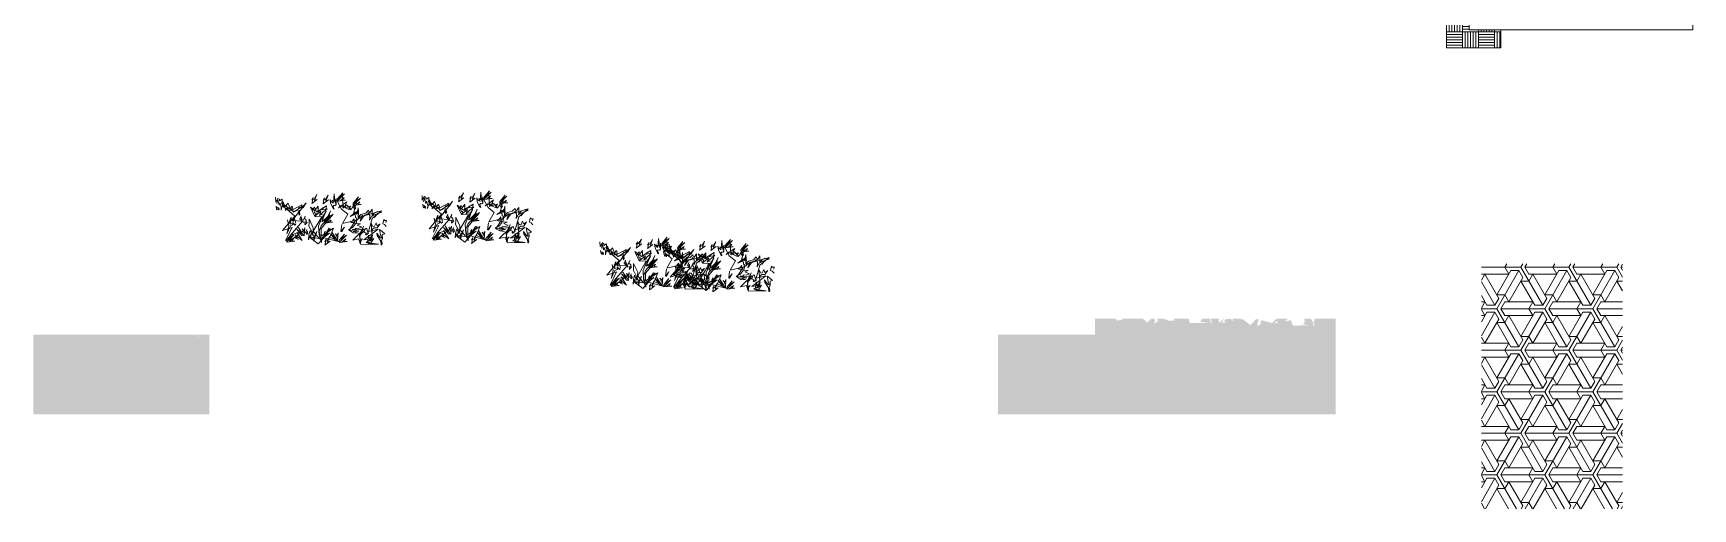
# Model space of a CAD drawing. Header units: inches. Extents: x -6918 to 21732, y -6368 to 1797.
# Drawn here: x 11570 to 12193, y 758 to 937 of the extents above; entities that cross this region are included whole.
import ezdxf

# ---------------------------------------------------------------- set-up
doc = ezdxf.new("R2010")
doc.units = ezdxf.units.IN
doc.header["$MEASUREMENT"] = 0
for name, color, linetype, lineweight in [('elevation', 7, 'Continuous', 13), ('elevation 01', 7, 'Continuous', 35), ('funiture', 250, 'Continuous', 9), ('furniture', 21, 'Continuous', 15), ('gas', 96, 'Continuous', 0), ('wall hatch1', 253, 'Continuous', 5)]:
    doc.layers.add(name, color=color, linetype=linetype, lineweight=lineweight)

# ---------------------------------------------------------------- blocks, each defined once
blk = doc.blocks.new('A$C33DE3946')
at = {"layer": 'funiture', "linetype": 'ByBlock', "ltscale": 50}
h = blk.add_hatch(color=146, dxfattribs=at)
edge = h.paths.add_edge_path()
edge.add_spline(control_points=[(26.11, 44.95), (25.33, 45.31), (23.06, 46.36), (19.74, 43.94), (18.12, 46.16), (16.86, 45.98), (15.66, 45.81)], knot_values=[0, 0, 0, 0, 2.535089, 7.417238, 7.565084, 10.641303, 10.641303, 10.641303, 10.641303], degree=3, periodic=0)
edge.add_spline(control_points=[(15.66, 45.81), (16.11, 46.53), (17.22, 48.33), (14.72, 51.39), (17.5, 54.6), (15.14, 57.26), (16.65, 59.45), (15.53, 62.38), (15.8, 64.74), (15.97, 66.32)], knot_values=[0, 0, 0, 0, 2.365898, 5.877054, 9.315251, 12.442743, 14.040477, 16.397017, 21.143287, 21.143287, 21.143287, 21.143287], degree=3, periodic=0)
edge.add_spline(control_points=[(15.97, 66.32), (16.94, 66.42), (18.07, 66.54), (20.14, 65.41), (22.47, 67.79), (24.5, 64.66), (25.5, 65.85), (25.92, 66.35)], knot_values=[0, 0, 0, 0, 2.808231, 3.268551, 6.873507, 9.111892, 10.726097, 10.726097, 10.726097, 10.726097], degree=3, periodic=0)
edge.add_spline(control_points=[(25.92, 66.35), (26.58, 64.85), (27.34, 63.09), (26.29, 60.15), (29.54, 57.41), (26.08, 53.93), (28.02, 51.24), (26.07, 48.7), (26.09, 46.44), (26.11, 44.95)], knot_values=[0, 0, 0, 0, 4.610529, 5.374615, 9.016949, 13.930416, 15.45398, 17.711327, 22.172351, 22.172351, 22.172351, 22.172351], degree=3, periodic=0)
edge = h.paths.add_edge_path(flags=16)
edge.add_spline(control_points=[(18.14, 47.2), (19.28, 46.96), (21.49, 46.49), (23.7, 46.97), (24.78, 47.2)], knot_values=[0, 0, 0, 0, 3.429086, 6.69861, 6.69861, 6.69861, 6.69861], degree=3, periodic=0)
edge.add_ellipse((24.78, 48.2), major_axis=(0.708, 0.708), ratio=1, start_angle=225.02925, end_angle=312.40474)
edge.add_spline(control_points=[(25.78, 48.15), (25.92, 49.42), (26.15, 51.51), (25.4, 54.88), (26.27, 58.89), (25.96, 62.08), (25.78, 63.96)], knot_values=[0, 0, 0, 0, 3.808144, 6.257194, 10.21247, 15.843289, 15.843289, 15.843289, 15.843289], degree=3, periodic=0)
edge.add_ellipse((24.78, 63.96), major_axis=(0.707, 0.707), ratio=1, start_angle=315.40947, end_angle=405)
edge.add_spline(control_points=[(24.78, 64.96), (24.32, 65.16), (23.28, 65.63), (21.02, 64.97), (19.27, 64.96), (18.14, 64.96)], knot_values=[0, 0, 0, 0, 1.462449, 3.329855, 6.731129, 6.731129, 6.731129, 6.731129], degree=3, periodic=0)
edge.add_ellipse((18.14, 63.96), major_axis=(-0.707, 0.707), ratio=1, start_angle=-45, end_angle=45)
edge.add_spline(control_points=[(17.14, 63.96), (16.96, 62.08), (16.65, 58.89), (17.52, 54.88), (16.77, 51.51), (17, 49.42), (17.15, 48.15)], knot_values=[0, 0, 0, 0, 5.630819, 9.586095, 12.035145, 15.843289, 15.843289, 15.843289, 15.843289], degree=3, periodic=0)
edge.add_ellipse((18.14, 48.2), major_axis=(0.707, 0.707), ratio=1, start_angle=137.52769, end_angle=225)
h = blk.add_hatch(color=146, dxfattribs=at)
edge = h.paths.add_edge_path()
edge.add_spline(control_points=[(25.92, 17.65), (25.5, 18.15), (24.5, 19.34), (22.47, 16.21), (20.14, 18.59), (18.07, 17.46), (16.94, 17.58), (15.97, 17.68)], knot_values=[0, 0, 0, 0, 1.614205, 3.85259, 7.457546, 7.917867, 10.726097, 10.726097, 10.726097, 10.726097], degree=3, periodic=0)
edge.add_spline(control_points=[(15.97, 17.68), (15.8, 19.26), (15.53, 21.62), (16.65, 24.55), (15.14, 26.74), (17.5, 29.4), (14.72, 32.61), (17.22, 35.67), (16.11, 37.47), (15.66, 38.19)], knot_values=[0, 0, 0, 0, 4.74627, 7.10281, 8.700544, 11.828036, 15.266233, 18.777389, 21.143287, 21.143287, 21.143287, 21.143287], degree=3, periodic=0)
edge.add_spline(control_points=[(15.66, 38.19), (16.86, 38.02), (18.12, 37.84), (19.74, 40.06), (23.06, 37.64), (25.33, 38.69), (26.11, 39.05)], knot_values=[0, 0, 0, 0, 3.076219, 3.224065, 8.106215, 10.641303, 10.641303, 10.641303, 10.641303], degree=3, periodic=0)
edge.add_spline(control_points=[(26.11, 39.05), (26.09, 37.56), (26.07, 35.3), (28.02, 32.76), (26.08, 30.07), (29.54, 26.59), (26.29, 23.85), (27.34, 20.91), (26.58, 19.15), (25.92, 17.65)], knot_values=[0, 0, 0, 0, 4.461025, 6.718371, 8.241935, 13.155403, 16.797737, 17.561823, 22.172351, 22.172351, 22.172351, 22.172351], degree=3, periodic=0)
edge = h.paths.add_edge_path(flags=16)
edge.add_spline(control_points=[(24.78, 36.8), (23.7, 37.03), (21.49, 37.51), (19.28, 37.04), (18.14, 36.8)], knot_values=[0, 0, 0, 0, 3.269523, 6.69861, 6.69861, 6.69861, 6.69861], degree=3, periodic=0)
edge.add_ellipse((18.14, 35.8), major_axis=(-0.707, 0.707), ratio=1, start_angle=-45, end_angle=42.47231)
edge.add_spline(control_points=[(17.15, 35.85), (17, 34.58), (16.77, 32.49), (17.52, 29.12), (16.65, 25.11), (16.96, 21.92), (17.14, 20.04)], knot_values=[0, 0, 0, 0, 3.808144, 6.257194, 10.21247, 15.843289, 15.843289, 15.843289, 15.843289], degree=3, periodic=0)
edge.add_ellipse((18.14, 20.04), major_axis=(0.707, 0.707), ratio=1, start_angle=135, end_angle=225)
edge.add_spline(control_points=[(18.14, 19.04), (19.27, 19.04), (21.02, 19.03), (23.28, 18.37), (24.32, 18.84), (24.78, 19.04)], knot_values=[0, 0, 0, 0, 3.401273, 5.26868, 6.731129, 6.731129, 6.731129, 6.731129], degree=3, periodic=0)
edge.add_ellipse((24.78, 20.04), major_axis=(-0.707, 0.707), ratio=1, start_angle=135, end_angle=224.59053)
edge.add_spline(control_points=[(25.78, 20.04), (25.96, 21.92), (26.27, 25.11), (25.4, 29.12), (26.15, 32.49), (25.92, 34.58), (25.78, 35.85)], knot_values=[0, 0, 0, 0, 5.630819, 9.586095, 12.035145, 15.843289, 15.843289, 15.843289, 15.843289], degree=3, periodic=0)
edge.add_ellipse((24.78, 35.8), major_axis=(-0.708, 0.708), ratio=1, start_angle=227.59526, end_angle=314.97075)
at = {"layer": 'funiture', "color": 146, "linetype": 'ByBlock', "lineweight": 9, "ltscale": 50}
for p, q in [((9.59, 77.31), (3.59, 77.31)), ((3.59, 77.31), (3.59, 71.31)), ((4.59, 77.31), (4.59, 71.31)), ((5.59, 77.31), (5.59, 71.31)), ((6.59, 77.31), (6.59, 71.31)), ((7.59, 77.31), (7.59, 71.31)), ((8.59, 77.31), (8.59, 71.31)), ((15.59, 77.31), (9.59, 77.31)), ((9.59, 77.31), (9.59, 71.31)), ((15.59, 76.31), (9.59, 76.31)), ((15.59, 75.31), (9.59, 75.31)), ((21.59, 77.31), (15.59, 77.31)), ((15.59, 77.31), (15.59, 72)), ((16.59, 77.31), (16.59, 72)), ((17.59, 77.31), (17.59, 72)), ((18.59, 77.31), (18.59, 72)), ((19.59, 77.31), (19.59, 72)), ((20.59, 77.31), (20.59, 72)), ((24, 77.31), (21.59, 77.31)), ((21.59, 77.31), (21.59, 72)), ((24, 76.31), (21.59, 76.31)), ((24, 75.31), (21.59, 75.31)), ((24, 72), (24, 77.31)), ((9.59, 71.31), (3.59, 71.31)), ((3.59, 71.31), (3.59, 65.31)), ((9.59, 70.31), (3.59, 70.31)), ((9.59, 69.31), (3.59, 69.31)), ((15.59, 74.31), (9.59, 74.31)), ((15.59, 73.31), (9.59, 73.31)), ((15.59, 72.31), (9.59, 72.31)), ((12, 71.31), (9.59, 71.31)), ((9.59, 71.31), (9.59, 65.31)), ((10.59, 71.31), (10.59, 65.31)), ((11.59, 71.31), (11.59, 65.31)), ((24, 74.31), (21.59, 74.31)), ((24, 73.31), (21.59, 73.31)), ((24, 72.31), (21.59, 72.31)), ((9.59, 68.31), (3.59, 68.31)), ((9.59, 67.31), (3.59, 67.31)), ((9.59, 66.31), (3.59, 66.31)), ((3.59, 65.31), (3.59, 59.31)), ((9.59, 65.31), (3.59, 65.31)), ((4.59, 65.31), (4.59, 59.31)), ((5.59, 65.31), (5.59, 59.31)), ((6.59, 65.31), (6.59, 59.31)), ((7.59, 65.31), (7.59, 59.31)), ((8.59, 65.31), (8.59, 59.31)), ((9.59, 65.31), (9.59, 59.31)), ((12, 65.31), (9.59, 65.31)), ((12, 64.31), (9.59, 64.31)), ((12, 63.31), (9.59, 63.31)), ((12, 62.31), (9.59, 62.31)), ((9.59, 59.31), (3.59, 59.31)), ((3.59, 59.31), (3.59, 53.31)), ((9.59, 58.31), (3.59, 58.31)), ((9.59, 57.31), (3.59, 57.31)), ((9.59, 56.31), (3.59, 56.31)), ((12, 61.31), (9.59, 61.31)), ((12, 60.31), (9.59, 60.31)), ((12, 59.31), (9.59, 59.31)), ((9.59, 59.31), (9.59, 53.31)), ((10.59, 59.31), (10.59, 53.31)), ((11.59, 59.31), (11.59, 53.31)), ((9.59, 55.31), (3.59, 55.31)), ((9.59, 54.31), (3.59, 54.31)), ((9.59, 53.31), (3.59, 53.31)), ((3.59, 53.31), (3.59, 47.31)), ((4.59, 53.31), (4.59, 47.31)), ((5.59, 53.31), (5.59, 47.31)), ((6.59, 53.31), (6.59, 47.31)), ((7.59, 53.31), (7.59, 47.31)), ((8.59, 53.31), (8.59, 47.31)), ((12, 53.31), (9.59, 53.31)), ((9.59, 53.31), (9.59, 47.31)), ((12, 52.31), (9.59, 52.31)), ((12, 51.31), (9.59, 51.31)), ((12, 50.31), (9.59, 50.31)), ((9.59, 47.31), (3.59, 47.31)), ((3.59, 47.31), (3.59, 41.31)), ((9.59, 46.31), (3.59, 46.31)), ((9.59, 45.31), (3.59, 45.31)), ((9.59, 44.31), (3.59, 44.31)), ((12, 49.31), (9.59, 49.31)), ((12, 48.31), (9.59, 48.31)), ((12, 47.31), (9.59, 47.31)), ((9.59, 47.31), (9.59, 41.31)), ((10.59, 47.31), (10.59, 41.31)), ((11.59, 47.31), (11.59, 41.31)), ((9.59, 43.31), (3.59, 43.31)), ((9.59, 42.31), (3.59, 42.31)), ((9.59, 41.31), (3.59, 41.31)), ((3.59, 41.31), (3.59, 35.31)), ((4.59, 41.31), (4.59, 35.31)), ((5.59, 41.31), (5.59, 35.31)), ((6.59, 41.31), (6.59, 35.31)), ((7.59, 41.31), (7.59, 35.31)), ((8.59, 41.31), (8.59, 35.31)), ((12, 41.31), (9.59, 41.31)), ((9.59, 41.31), (9.59, 35.31)), ((12, 40.31), (9.59, 40.31)), ((12, 39.31), (9.59, 39.31)), ((12, 38.31), (9.59, 38.31)), ((9.59, 35.31), (3.59, 35.31)), ((3.59, 35.31), (3.59, 29.31)), ((9.59, 34.31), (3.59, 34.31)), ((9.59, 33.31), (3.59, 33.31)), ((9.59, 32.31), (3.59, 32.31)), ((9.59, 31.31), (3.59, 31.31)), ((12, 37.31), (9.59, 37.31)), ((12, 36.31), (9.59, 36.31)), ((12, 35.31), (9.59, 35.31)), ((9.59, 35.31), (9.59, 29.31)), ((10.59, 35.31), (10.59, 29.31)), ((11.59, 35.31), (11.59, 29.31)), ((9.59, 30.31), (3.59, 30.31)), ((9.59, 29.31), (3.59, 29.31)), ((3.59, 29.31), (3.59, 23.31)), ((4.59, 29.31), (4.59, 23.31)), ((5.59, 29.31), (5.59, 23.31)), ((6.59, 29.31), (6.59, 23.31)), ((7.59, 29.31), (7.59, 23.31)), ((8.59, 29.31), (8.59, 23.31)), ((12, 29.31), (9.59, 29.31)), ((9.59, 29.31), (9.59, 23.31)), ((12, 28.31), (9.59, 28.31)), ((12, 27.31), (9.59, 27.31)), ((12, 26.31), (9.59, 26.31)), ((12, 25.31), (9.59, 25.31)), ((9.59, 23.31), (3.59, 23.31)), ((3.59, 23.31), (3.59, 17.31)), ((9.59, 22.31), (3.59, 22.31)), ((9.59, 21.31), (3.59, 21.31)), ((9.59, 20.31), (3.59, 20.31)), ((9.59, 19.31), (3.59, 19.31)), ((12, 24.31), (9.59, 24.31)), ((12, 23.31), (9.59, 23.31)), ((9.59, 23.31), (9.59, 17.31)), ((10.59, 23.31), (10.59, 17.31)), ((11.59, 23.31), (11.59, 17.31)), ((9.59, 18.31), (3.59, 18.31)), ((9.59, 17.31), (3.59, 17.31)), ((3.59, 17.31), (3.59, 11.31)), ((4.59, 17.31), (4.59, 11.31)), ((5.59, 17.31), (5.59, 11.31)), ((6.59, 17.31), (6.59, 11.31)), ((7.59, 17.31), (7.59, 11.31)), ((8.59, 17.31), (8.59, 11.31)), ((12, 17.31), (9.59, 17.31)), ((9.59, 17.31), (9.59, 11.31)), ((12, 16.31), (9.59, 16.31)), ((12, 15.31), (9.59, 15.31)), ((12, 14.31), (9.59, 14.31)), ((12, 13.31), (9.59, 13.31)), ((9.59, 11.31), (3.59, 11.31)), ((3.59, 11.31), (3.59, 5.31)), ((9.59, 10.31), (3.59, 10.31)), ((9.59, 9.31), (3.59, 9.31)), ((9.59, 8.31), (3.59, 8.31)), ((9.59, 7.31), (3.59, 7.31)), ((9.59, 6.31), (3.59, 6.31)), ((12, 12.31), (9.59, 12.31)), ((15.59, 11.31), (9.59, 11.31)), ((9.59, 11.31), (9.59, 5.31)), ((10.59, 11.31), (10.59, 5.31)), ((11.59, 11.31), (11.59, 5.31)), ((12.59, 11.31), (12.59, 5.31)), ((13.59, 11.31), (13.59, 5.31)), ((14.59, 11.31), (14.59, 5.31)), ((15.59, 12), (15.59, 11.31)), ((21.59, 11.31), (15.59, 11.31)), ((15.59, 11.31), (15.59, 5.31)), ((21.59, 10.31), (15.59, 10.31)), ((21.59, 9.31), (15.59, 9.31)), ((21.59, 8.31), (15.59, 8.31)), ((21.59, 7.31), (15.59, 7.31)), ((21.59, 6.31), (15.59, 6.31)), ((16.59, 12), (16.59, 11.31)), ((17.59, 12), (17.59, 11.31)), ((18.59, 12), (18.59, 11.31)), ((19.59, 12), (19.59, 11.31)), ((20.59, 12), (20.59, 11.31)), ((21.59, 12), (21.59, 11.31)), ((24, 11.31), (21.59, 11.31)), ((21.59, 11.31), (21.59, 5.31)), ((22.59, 11.31), (22.59, 5.31)), ((23.59, 11.31), (23.59, 5.31)), ((24, 5.31), (24, 12)), ((9.59, 5.31), (3.59, 5.31)), ((15.59, 5.31), (9.59, 5.31)), ((21.59, 5.31), (15.59, 5.31)), ((24, 5.31), (21.59, 5.31))]:
    blk.add_line(p, q, dxfattribs=at)
at = {"layer": 'funiture', "color": 146, "ltscale": 20}
for p, q in [((12, 12), (12, 72)), ((12, 72), (96, 72)), ((96, 72), (96, 12)), ((96, 12), (12, 12))]:
    blk.add_line(p, q, dxfattribs=at)
at = {"layer": 'funiture', "color": 146, "linetype": 'ByBlock', "ltscale": 50}
for p, q in [((21.19, 65.12), (16.9, 60.83)), ((17.46, 63.17), (17.03, 62.73)), ((24.62, 65.03), (17.04, 57.44)), ((25.89, 62.76), (17.25, 54.12)), ((18.79, 64.49), (17.91, 63.61)), ((20.56, 62.73), (19.67, 61.84)), ((21.88, 64.05), (21, 63.17)), ((23.21, 65.38), (22.33, 64.49)), ((24.98, 63.61), (24.09, 62.73)), ((25.7, 64.34), (25.42, 64.05)), ((26.04, 59.37), (16.95, 50.28)), ((17.91, 60.08), (17.02, 59.19)), ((18.35, 56.98), (17.46, 56.1)), ((19.23, 61.4), (18.35, 60.52)), ((19.67, 58.31), (18.79, 57.42)), ((21, 59.63), (20.12, 58.75)), ((21.44, 56.54), (20.56, 55.66)), ((22.33, 60.96), (21.44, 60.08)), ((22.77, 57.87), (21.88, 56.98)), ((23.65, 62.29), (22.77, 61.4)), ((24.09, 59.19), (23.21, 58.31)), ((24.54, 56.1), (23.65, 55.21)), ((25.42, 60.52), (24.54, 59.63)), ((25.86, 57.42), (24.98, 56.54)), ((26.01, 61.11), (25.86, 60.96)), ((17.46, 52.56), (16.99, 52.09)), ((25.66, 55.46), (17.58, 47.37)), ((18.79, 53.89), (17.91, 53)), ((19.23, 50.79), (18.35, 49.91)), ((20.12, 55.21), (19.23, 54.33)), ((20.56, 52.12), (19.67, 51.24)), ((25.92, 52.18), (20.52, 46.78)), ((21.88, 53.45), (21, 52.56)), ((22.33, 50.35), (21.44, 49.47)), ((23.21, 54.77), (22.33, 53.89)), ((23.65, 51.68), (22.77, 50.79)), ((24.98, 53), (24.09, 52.12)), ((25.42, 49.91), (24.54, 49.03)), ((25.71, 53.74), (25.42, 53.45)), ((25.98, 50.47), (25.86, 50.35)), ((17.91, 49.47), (17.09, 48.65)), ((19.67, 47.7), (18.99, 47.02)), ((21, 49.03), (20.12, 48.14)), ((22.77, 47.26), (22.27, 46.76)), ((24.09, 48.58), (23.21, 47.7)), ((25.82, 48.54), (24.39, 47.11)), ((25.91, 34.5), (16.93, 25.51)), ((21.62, 37.27), (16.94, 32.6)), ((17.02, 34.44), (17, 34.42)), ((17.46, 31.35), (17.11, 31)), ((24.7, 36.82), (17.28, 29.4)), ((18.35, 35.77), (17.46, 34.88)), ((18.79, 32.68), (17.91, 31.79)), ((19.67, 37.09), (18.79, 36.21)), ((20.12, 34), (19.23, 33.12)), ((21.44, 35.33), (20.56, 34.44)), ((21.88, 32.23), (21, 31.35)), ((22.77, 36.65), (21.88, 35.77)), ((23.21, 33.56), (22.33, 32.68)), ((23.23, 37.11), (23.21, 37.09)), ((24.54, 34.88), (23.65, 34)), ((24.98, 31.79), (24.09, 30.91)), ((25.74, 36.09), (24.98, 35.33)), ((25.98, 32.8), (25.42, 32.23)), ((25.79, 30.83), (16.97, 22.01)), ((17.91, 28.26), (17.16, 27.51)), ((18.35, 25.16), (17.46, 24.28)), ((25.79, 27.3), (17.66, 19.17)), ((19.23, 29.58), (18.35, 28.7)), ((19.67, 26.49), (18.79, 25.6)), ((20.56, 30.91), (19.67, 30.02)), ((21, 27.81), (20.12, 26.93)), ((22.33, 29.14), (21.44, 28.26)), ((22.77, 26.05), (21.88, 25.16)), ((23.65, 30.47), (22.77, 29.58)), ((24.09, 27.37), (23.21, 26.49)), ((25.42, 28.7), (24.54, 27.81)), ((25.86, 25.6), (24.98, 24.72)), ((17.02, 23.84), (16.88, 23.7)), ((17.46, 20.74), (17.11, 20.39)), ((18.79, 22.07), (17.91, 21.18)), ((20.12, 23.39), (19.23, 22.51)), ((20.56, 20.3), (19.67, 19.42)), ((21.44, 24.72), (20.56, 23.84)), ((26.04, 24.02), (20.94, 18.91)), ((21.88, 21.63), (21, 20.74)), ((23.21, 22.95), (22.33, 22.07)), ((23.65, 19.86), (22.77, 18.97)), ((24.54, 24.28), (23.65, 23.39)), ((24.98, 21.18), (24.09, 20.3)), ((25.8, 20.24), (24.46, 18.9)), ((25.97, 22.17), (25.42, 21.63))]:
    blk.add_line(p, q, dxfattribs=at)
for centre, start, end in [((18.14, 63.96), 90, 180), ((24.78, 63.96), 0, 90), ((24.78, 48.2), 270.02925, 357.40474), ((24.78, 35.8), 2.59526, 89.97075), ((18.14, 20.04), 180, 270), ((24.78, 20.04), 270, 0)]:
    blk.add_arc(centre, 1, start, end, dxfattribs=at)
at = {"layer": 'funiture', "color": 146, "linetype": 'ByBlock', "lineweight": 0, "ltscale": 50}
for centre, start, end in [((18.14, 48.2), 182.52769, 270), ((18.14, 35.8), 90, 177.47231)]:
    blk.add_arc(centre, 1, start, end, dxfattribs=at)
at = {"layer": 'funiture', "color": 146, "linetype": 'ByBlock', "ltscale": 50}
for points, knots in [([(15.97, 66.32), (15.8, 64.74), (15.53, 62.38), (16.65, 59.45), (15.14, 57.26), (17.5, 54.6), (14.72, 51.39), (17.22, 48.33), (16.11, 46.53), (15.66, 45.81)], [0, 0, 0, 0, 4.74627, 7.10281, 8.700544, 11.828036, 15.266233, 18.777389, 21.143287, 21.143287, 21.143287, 21.143287]), ([(17.14, 63.96), (16.96, 62.08), (16.65, 58.89), (17.52, 54.88), (16.77, 51.51), (17, 49.42), (17.15, 48.15)], [0, 0, 0, 0, 5.630819, 9.586095, 12.035145, 15.843289, 15.843289, 15.843289, 15.843289]), ([(25.78, 63.96), (25.96, 62.08), (26.27, 58.89), (25.4, 54.88), (26.15, 51.51), (25.92, 49.42), (25.78, 48.15)], [0, 0, 0, 0, 5.630819, 9.586095, 12.035145, 15.843289, 15.843289, 15.843289, 15.843289]), ([(25.92, 66.35), (26.58, 64.85), (27.34, 63.09), (26.29, 60.15), (29.54, 57.41), (26.08, 53.93), (28.02, 51.24), (26.07, 48.7), (26.09, 46.44), (26.11, 44.95)], [0, 0, 0, 0, 4.610529, 5.374615, 9.016949, 13.930416, 15.45398, 17.711327, 22.172351, 22.172351, 22.172351, 22.172351]), ([(15.66, 45.81), (16.86, 45.98), (18.12, 46.16), (19.74, 43.94), (23.06, 46.36), (25.33, 45.31), (26.11, 44.95)], [0, 0, 0, 0, 3.076219, 3.224065, 8.106215, 10.641303, 10.641303, 10.641303, 10.641303]), ([(18.14, 47.2), (19.28, 46.96), (21.49, 46.49), (23.7, 46.97), (24.78, 47.2)], [0, 0, 0, 0, 3.429086, 6.69861, 6.69861, 6.69861, 6.69861]), ([(15.97, 17.68), (15.8, 19.26), (15.53, 21.62), (16.65, 24.55), (15.14, 26.74), (17.5, 29.4), (14.72, 32.61), (17.22, 35.67), (16.11, 37.47), (15.66, 38.19)], [0, 0, 0, 0, 4.74627, 7.10281, 8.700544, 11.828036, 15.266233, 18.777389, 21.143287, 21.143287, 21.143287, 21.143287]), ([(15.66, 38.19), (16.86, 38.02), (18.12, 37.84), (19.74, 40.06), (23.06, 37.64), (25.33, 38.69), (26.11, 39.05)], [0, 0, 0, 0, 3.076219, 3.224065, 8.106215, 10.641303, 10.641303, 10.641303, 10.641303]), ([(25.92, 17.65), (26.58, 19.15), (27.34, 20.91), (26.29, 23.85), (29.54, 26.59), (26.08, 30.07), (28.02, 32.76), (26.07, 35.3), (26.09, 37.56), (26.11, 39.05)], [0, 0, 0, 0, 4.610529, 5.374615, 9.016949, 13.930416, 15.45398, 17.711327, 22.172351, 22.172351, 22.172351, 22.172351]), ([(17.14, 20.04), (16.96, 21.92), (16.65, 25.11), (17.52, 29.12), (16.77, 32.49), (17, 34.58), (17.15, 35.85)], [0, 0, 0, 0, 5.630819, 9.586095, 12.035145, 15.843289, 15.843289, 15.843289, 15.843289]), ([(18.14, 36.8), (19.28, 37.04), (21.49, 37.51), (23.7, 37.03), (24.78, 36.8)], [0, 0, 0, 0, 3.429086, 6.69861, 6.69861, 6.69861, 6.69861]), ([(25.78, 20.04), (25.96, 21.92), (26.27, 25.11), (25.4, 29.12), (26.15, 32.49), (25.92, 34.58), (25.78, 35.85)], [0, 0, 0, 0, 5.630819, 9.586095, 12.035145, 15.843289, 15.843289, 15.843289, 15.843289]), ([(24.78, 19.04), (24.32, 18.84), (23.28, 18.37), (21.02, 19.03), (19.27, 19.04), (18.14, 19.04)], [0, 0, 0, 0, 1.462449, 3.329855, 6.731129, 6.731129, 6.731129, 6.731129]), ([(15.97, 17.68), (16.94, 17.58), (18.07, 17.46), (20.14, 18.59), (22.47, 16.21), (24.5, 19.34), (25.5, 18.15), (25.92, 17.65)], [0, 0, 0, 0, 2.808231, 3.268551, 6.873507, 9.111892, 10.726097, 10.726097, 10.726097, 10.726097])]:
    blk.add_open_spline(points, degree=3, knots=knots, dxfattribs=at)
blk = doc.blocks.new('yhrs')
at = {"layer": 'gas'}
for p, q in [((-66738.5, 40063.5), (-66738.7, 40068)), ((-66736.3, 40067), (-66738.5, 40063.5)), ((-66737.3, 40062.1), (-66736.3, 40065.6)), ((-66735, 40066.2), (-66736.3, 40067)), ((-66736.3, 40065.6), (-66735.2, 40060.5)), ((-66734.9, 40064.6), (-66735, 40066.2)), ((-66732.4, 40066.1), (-66734.9, 40064.6)), ((-66732.3, 40063), (-66732.4, 40066.1)), ((-66703.9, 40065.7), (-66702.6, 40067.9)), ((-66701.7, 40066.4), (-66703.9, 40065.7)), ((-66703.9, 40062.1), (-66698.7, 40066)), ((-66702.6, 40067.9), (-66703.7, 40063.2)), ((-66699.1, 40070.6), (-66701.7, 40066.4)), ((-66701.3, 40065), (-66699.1, 40070.6)), ((-66698.7, 40066), (-66701.3, 40065)), ((-66693.1, 40065.3), (-66691.9, 40067.5)), ((-66691, 40065.9), (-66693.1, 40065.3)), ((-66693.1, 40061.7), (-66688, 40065.6)), ((-66691.9, 40067.5), (-66693, 40062.7)), ((-66688.4, 40070.2), (-66691, 40065.9)), ((-66690.5, 40064.6), (-66688.4, 40070.2)), ((-66688, 40065.6), (-66690.5, 40064.6)), ((-66686, 40062.3), (-66686.4, 40065.9)), ((-66686.4, 40065.9), (-66685.4, 40064.1)), ((-66685.4, 40064.1), (-66684, 40062.9)), ((-66683.3, 40062.8), (-66684.6, 40065.3)), ((-66684.6, 40065.3), (-66682.7, 40063.9)), ((-66683, 40066.9), (-66682.7, 40071.2)), ((-66682.7, 40063.9), (-66683, 40066.9)), ((-66682.7, 40071.2), (-66682.2, 40067.1)), ((-66682.2, 40067.1), (-66681.3, 40062)), ((-66681.3, 40062), (-66680.7, 40066.8)), ((-66680.7, 40066.8), (-66680.8, 40061.1)), ((-66674.4, 40072.4), (-66679.4, 40066.5)), ((-66679.4, 40066.5), (-66679.3, 40064.4)), ((-66679.3, 40064.4), (-66671.8, 40065.3)), ((-66679, 40065), (-66672.6, 40071.4)), ((-66677.9, 40067.4), (-66674.4, 40072.4)), ((-66672.6, 40071.4), (-66677.9, 40067.4)), ((-66673.2, 40067.7), (-66677, 40064.8)), ((-66674.6, 40065.6), (-66673.2, 40067.7)), ((-66671.8, 40065.3), (-66674.6, 40065.6)), ((-66659.4, 40068.4), (-66664.4, 40062.4)), ((-66664, 40060.9), (-66657.6, 40067.3)), ((-66662.9, 40063.3), (-66659.4, 40068.4)), ((-66657.6, 40067.3), (-66662.9, 40063.3)), ((-66737.7, 40058.5), (-66738.1, 40059.7)), ((-66738.1, 40059.7), (-66737.6, 40056.8)), ((-66736.4, 40058.2), (-66737.7, 40058.5)), ((-66737.6, 40056.8), (-66737, 40056.2)), ((-66737, 40056.2), (-66736.4, 40057.2)), ((-66735.9, 40057.5), (-66736.4, 40058.2)), ((-66736.4, 40057.2), (-66735.7, 40055.9)), ((-66735.3, 40057.4), (-66735.9, 40057.5)), ((-66735.6, 40055.6), (-66735.3, 40057.4)), ((-66735.2, 40060.5), (-66734.6, 40062.7)), ((-66734.6, 40062.7), (-66733.2, 40058.9)), ((-66733.2, 40058.9), (-66733.4, 40055.6)), ((-66733.4, 40055.6), (-66732.6, 40058.8)), ((-66732.6, 40058.8), (-66731.4, 40060.5)), ((-66731.5, 40063.8), (-66732.3, 40063)), ((-66729.6, 40058.8), (-66731.5, 40063.8)), ((-66731.4, 40060.5), (-66728.8, 40056.7)), ((-66726.7, 40062.4), (-66729.6, 40058.8)), ((-66728.8, 40056.7), (-66727.3, 40058.3)), ((-66727.3, 40058.3), (-66726.1, 40055.3)), ((-66724.8, 40057.4), (-66726.7, 40062.4)), ((-66723.6, 40049.2), (-66726.4, 40042.4)), ((-66726.1, 40055.3), (-66724.8, 40055.7)), ((-66722.9, 40059.7), (-66724.8, 40057.4)), ((-66724.8, 40055.7), (-66723.3, 40057)), ((-66724.7, 40042.5), (-66723.6, 40049.2)), ((-66723.3, 40057), (-66721.6, 40053.8)), ((-66721.8, 40056.3), (-66722.9, 40059.7)), ((-66720.9, 40048.8), (-66722, 40043.3)), ((-66713.6, 40060.8), (-66721.8, 40056.3)), ((-66721.6, 40053.8), (-66717.5, 40055.6)), ((-66719.1, 40043.3), (-66720.9, 40048.8)), ((-66717.5, 40055.6), (-66716.2, 40058.3)), ((-66716.2, 40055.8), (-66717.4, 40053.1)), ((-66717.4, 40053.1), (-66717.3, 40052.3)), ((-66717.3, 40052.3), (-66716.2, 40052.7)), ((-66716.6, 40054.5), (-66716.2, 40055.8)), ((-66715.7, 40053.6), (-66716.6, 40054.5)), ((-66716.5, 40051), (-66715.2, 40052.3)), ((-66716.2, 40052.7), (-66716.4, 40051.2)), ((-66716.2, 40058.3), (-66712.1, 40058.2)), ((-66715.7, 40052.7), (-66715.7, 40053.6)), ((-66715.2, 40052.3), (-66715.7, 40052.7)), ((-66714.2, 40050.4), (-66715.4, 40047.7)), ((-66714.5, 40049.1), (-66714.2, 40050.4)), ((-66713.7, 40048.1), (-66714.5, 40049.1)), ((-66714.2, 40059.2), (-66713.6, 40060.8)), ((-66711.3, 40060.6), (-66714.2, 40059.2)), ((-66713.7, 40047.3), (-66713.7, 40048.1)), ((-66710.2, 40050.1), (-66712.4, 40045.4)), ((-66712.1, 40058.2), (-66709.5, 40062.6)), ((-66709.5, 40062.6), (-66711.3, 40060.6)), ((-66710.9, 40047.8), (-66710.2, 40050.1)), ((-66701.3, 40058.6), (-66704, 40055.3)), ((-66704, 40055.3), (-66702.2, 40056)), ((-66703.7, 40063.2), (-66703.9, 40062.1)), ((-66702.2, 40056), (-66701.1, 40052.9)), ((-66700.5, 40056.3), (-66701.3, 40058.6)), ((-66701.1, 40052.9), (-66699.9, 40052.9)), ((-66699.9, 40052.9), (-66701, 40050.1)), ((-66701, 40050.1), (-66698.7, 40051.9)), ((-66697.9, 40059.7), (-66700.5, 40056.3)), ((-66698.7, 40057.9), (-66697.9, 40059.7)), ((-66697.9, 40058.9), (-66698.7, 40057.9)), ((-66698.7, 40051.9), (-66695.2, 40054.7)), ((-66692.8, 40058.2), (-66698.4, 40053.9)), ((-66698.4, 40053.9), (-66697.9, 40056.7)), ((-66697.9, 40056.7), (-66697.9, 40058.9)), ((-66697.5, 40040.5), (-66694.3, 40048.5)), ((-66695.2, 40054.7), (-66696.6, 40050.7)), ((-66696.6, 40050.7), (-66693.7, 40051.9)), ((-66695.8, 40051.8), (-66689.4, 40057.1)), ((-66694.4, 40056.2), (-66692.8, 40058.2)), ((-66689.4, 40057.1), (-66694.4, 40056.2)), ((-66694.3, 40048.5), (-66690.4, 40054.4)), ((-66690.4, 40054.4), (-66693.6, 40047.5)), ((-66693.3, 40045.1), (-66688.7, 40049.8)), ((-66693, 40062.7), (-66693.1, 40061.7)), ((-66686.7, 40051.3), (-66691.7, 40045.4)), ((-66691.2, 40043.9), (-66684.8, 40050.3)), ((-66690.2, 40046.3), (-66686.7, 40051.3)), ((-66684.8, 40050.3), (-66690.2, 40046.3)), ((-66688.7, 40049.8), (-66686.1, 40055.1)), ((-66686.1, 40055.1), (-66688.6, 40048)), ((-66683.7, 40057.5), (-66686, 40062.3)), ((-66684, 40062.9), (-66683.3, 40062.8)), ((-66682.6, 40056.6), (-66683.7, 40057.5)), ((-66683, 40060.3), (-66683.6, 40059.5)), ((-66683.6, 40059.5), (-66682.8, 40057.2)), ((-66681.5, 40060.2), (-66683, 40060.3)), ((-66682.8, 40057.2), (-66682.6, 40056.6)), ((-66680.8, 40061.1), (-66681.5, 40060.2)), ((-66675.9, 40060.2), (-66678.4, 40058.1)), ((-66678.4, 40058.1), (-66673.9, 40060.2)), ((-66673.6, 40061.5), (-66675.9, 40060.2)), ((-66673.9, 40060.2), (-66671.8, 40058)), ((-66670.4, 40063.8), (-66673.6, 40061.5)), ((-66672.3, 40059.3), (-66671.7, 40061)), ((-66671.4, 40058.4), (-66672.3, 40059.3)), ((-66671.8, 40058), (-66668.7, 40056.5)), ((-66671.7, 40061), (-66670.4, 40063.8)), ((-66670.2, 40058.7), (-66671.4, 40058.4)), ((-66666.7, 40059.7), (-66670.2, 40058.7)), ((-66668.7, 40056.5), (-66666.8, 40056.1)), ((-66668.5, 40057.4), (-66666.7, 40059.7)), ((-66666.8, 40056.8), (-66668.5, 40057.4)), ((-66664.2, 40052.3), (-66667.3, 40049.8)), ((-66667.3, 40049.8), (-66663, 40051.5)), ((-66666.8, 40056.1), (-66666.8, 40056.8)), ((-66664.4, 40062.4), (-66664.3, 40060.3)), ((-66663.1, 40061.3), (-66664.3, 40058.6)), ((-66664.3, 40060.3), (-66656.8, 40061.2)), ((-66664.3, 40058.6), (-66664.2, 40057.7)), ((-66664.2, 40057.7), (-66663.1, 40058.2)), ((-66662.7, 40053.8), (-66664.2, 40052.3)), ((-66663.4, 40060), (-66663.1, 40061.3)), ((-66662.5, 40059), (-66663.4, 40060)), ((-66663.3, 40056.4), (-66662, 40057.7)), ((-66663.1, 40058.2), (-66663.2, 40056.7)), ((-66663, 40051.5), (-66662.1, 40050.3)), ((-66661.5, 40052), (-66662.7, 40053.8)), ((-66662.5, 40058.2), (-66662.5, 40059)), ((-66662, 40057.7), (-66662.5, 40058.2)), ((-66662.1, 40050.3), (-66662.1, 40048.8)), ((-66662.1, 40048.8), (-66661, 40048.2)), ((-66658.2, 40063.6), (-66662, 40060.8)), ((-66661, 40048.2), (-66661.8, 40045.9)), ((-66660.3, 40053.9), (-66661.5, 40052)), ((-66659.7, 40058), (-66660.3, 40053.9)), ((-66659.5, 40053.9), (-66659.7, 40058)), ((-66659.7, 40048.6), (-66659.2, 40052.6)), ((-66657.1, 40051.7), (-66659.7, 40048.6)), ((-66659.6, 40061.5), (-66658.2, 40063.6)), ((-66656.8, 40061.2), (-66659.6, 40061.5)), ((-66659.2, 40052.6), (-66659.5, 40053.9)), ((-66659.5, 40047.6), (-66657.2, 40049.5)), ((-66657.7, 40045.3), (-66653.6, 40050.9)), ((-66657.2, 40049.5), (-66656.5, 40049.8)), ((-66652.5, 40053), (-66657.1, 40051.7)), ((-66655.4, 40050.9), (-66657.1, 40047.3)), ((-66656.5, 40049.8), (-66655.4, 40050.9)), ((-66653.6, 40050.9), (-66650.2, 40052.1)), ((-66649.8, 40055.6), (-66652.5, 40053)), ((-66650.2, 40052.1), (-66650.2, 40053.2)), ((-66650.2, 40053.2), (-66648.6, 40050.7)), ((-66648.7, 40053), (-66649.8, 40055.6)), ((-66648.9, 40046.2), (-66647, 40049.7)), ((-66648.6, 40049.2), (-66648.9, 40046.2)), ((-66646.4, 40056.7), (-66648.7, 40053)), ((-66648.6, 40050.7), (-66648.6, 40049.2)), ((-66647, 40049.7), (-66642.8, 40052)), ((-66646.3, 40053.9), (-66646.4, 40056.7)), ((-66646.3, 40050.4), (-66646.3, 40053.9)), ((-66644.1, 40053.2), (-66646.3, 40050.4)), ((-66641.3, 40054.5), (-66644.1, 40053.2)), ((-66644.1, 40048.6), (-66641.3, 40052.4)), ((-66642.8, 40052), (-66644.1, 40048.6)), ((-66637.5, 40053.6), (-66641.3, 40054.5)), ((-66641.3, 40052.4), (-66637.5, 40053.6)), ((-66725.9, 40040.8), (-66727.9, 40033.1)), ((-66727.9, 40033.1), (-66724.4, 40040.8)), ((-66722.8, 40033.3), (-66727.8, 40027.4)), ((-66727.4, 40025.9), (-66721, 40032.3)), ((-66726.4, 40042.4), (-66727.1, 40046.5)), ((-66727.1, 40046.5), (-66725.9, 40040.8)), ((-66726.3, 40028.3), (-66722.8, 40033.3)), ((-66721, 40032.3), (-66726.3, 40028.3)), ((-66722, 40043.3), (-66724.7, 40042.5)), ((-66724.4, 40040.8), (-66722.3, 40041.6)), ((-66722.3, 40041.6), (-66721.3, 40043.1)), ((-66721.3, 40043.1), (-66720.1, 40041.5)), ((-66720.1, 40041.5), (-66719.2, 40042.5)), ((-66713.3, 40026.6), (-66718.4, 40034.6)), ((-66714, 40033.2), (-66718.2, 40037.6)), ((-66718.2, 40037.6), (-66713.4, 40031.5)), ((-66711.8, 40031.6), (-66716.8, 40039.2)), ((-66716.8, 40039.2), (-66714, 40033.2)), ((-66715.4, 40047.7), (-66715.3, 40046.8)), ((-66715.3, 40046.8), (-66714.2, 40047.3)), ((-66714.4, 40045.5), (-66713.1, 40046.8)), ((-66714.2, 40047.3), (-66714.3, 40045.8)), ((-66713.1, 40046.8), (-66713.7, 40047.3)), ((-66711.5, 40036.1), (-66713.3, 40037.8)), ((-66713.3, 40037.8), (-66711.3, 40033.5)), ((-66712.4, 40045.4), (-66712.2, 40043.9)), ((-66712.2, 40043.9), (-66710.2, 40044.6)), ((-66710.7, 40038.7), (-66711.5, 40036.1)), ((-66711.3, 40031.2), (-66710.7, 40038.7)), ((-66709.3, 40046.2), (-66710.9, 40047.8)), ((-66710.7, 40041.6), (-66708.4, 40043.9)), ((-66710.2, 40044.6), (-66710.5, 40042.1)), ((-66708.7, 40037.4), (-66709.9, 40034.8)), ((-66709.9, 40034.8), (-66709.8, 40033.9)), ((-66709.8, 40033.9), (-66708.7, 40034.3)), ((-66709.3, 40044.6), (-66709.3, 40046.2)), ((-66708.4, 40043.9), (-66709.3, 40044.6)), ((-66709.1, 40036.1), (-66708.7, 40037.4)), ((-66708.2, 40035.2), (-66709.1, 40036.1)), ((-66709, 40032.6), (-66707.7, 40033.9)), ((-66708.7, 40034.3), (-66708.9, 40032.9)), ((-66708.2, 40034.3), (-66708.2, 40035.2)), ((-66707.7, 40033.9), (-66708.2, 40034.3)), ((-66707, 40027.5), (-66705.2, 40032.5)), ((-66706.6, 40043.9), (-66706.7, 40040.5)), ((-66706.7, 40040.5), (-66703.7, 40034.8)), ((-66705.5, 40036.3), (-66706.7, 40032.2)), ((-66702.6, 40039), (-66706.6, 40047.4)), ((-66706.6, 40047.4), (-66706.6, 40043.9)), ((-66703.7, 40031.4), (-66705.5, 40036.3)), ((-66705.2, 40032.5), (-66704.6, 40028.1)), ((-66703.7, 40034.8), (-66703.7, 40031.4)), ((-66703.1, 40033.1), (-66702.6, 40039)), ((-66701.6, 40030.5), (-66703.1, 40033.1)), ((-66701.6, 40027.6), (-66699.1, 40035.2)), ((-66699.1, 40035.2), (-66701.6, 40030.5)), ((-66697, 40031.7), (-66697.5, 40040.5)), ((-66695.1, 40040.8), (-66697.1, 40035.4)), ((-66697.1, 40035.4), (-66696.3, 40032.1)), ((-66696.6, 40031.1), (-66696.8, 40037.8)), ((-66688.6, 40048), (-66695.1, 40040.8)), ((-66694.1, 40028.7), (-66688.5, 40035.3)), ((-66693.6, 40047.5), (-66693.3, 40045.1)), ((-66692.3, 40033.6), (-66691.1, 40035.7)), ((-66690.2, 40034.2), (-66692.3, 40033.6)), ((-66692.3, 40029.9), (-66687.1, 40033.9)), ((-66691.1, 40035.7), (-66692.1, 40031)), ((-66691.7, 40045.4), (-66691.5, 40043.3)), ((-66691.5, 40043.3), (-66684.1, 40044.2)), ((-66686, 40038), (-66691.2, 40031.9)), ((-66687.6, 40038.4), (-66690.2, 40034.2)), ((-66689.7, 40032.8), (-66687.6, 40038.4)), ((-66687.1, 40033.9), (-66689.7, 40032.8)), ((-66685.5, 40046.6), (-66689.3, 40043.7)), ((-66688.5, 40035.3), (-66687.8, 40038.4)), ((-66687.8, 40038.4), (-66686, 40038)), ((-66686.8, 40044.5), (-66685.5, 40046.6)), ((-66684.1, 40044.2), (-66686.8, 40044.5)), ((-66682, 40028.5), (-66686.2, 40033)), ((-66686.2, 40033), (-66681.4, 40026.9)), ((-66679.9, 40027), (-66684.8, 40034.6)), ((-66684.8, 40034.6), (-66682, 40028.5)), ((-66679.5, 40031.4), (-66681.3, 40033.2)), ((-66681.3, 40033.2), (-66679.3, 40028.9)), ((-66678.7, 40034.1), (-66679.5, 40031.4)), ((-66679.3, 40026.6), (-66678.7, 40034.1)), ((-66672.7, 40032.9), (-66677.7, 40027)), ((-66676.2, 40027.9), (-66672.7, 40032.9)), ((-66676.1, 40035.3), (-66675.2, 40042)), ((-66672.7, 40039.5), (-66676.1, 40035.3)), ((-66675.2, 40034.9), (-66672.7, 40039.5)), ((-66665.5, 40038.8), (-66668.9, 40037.3)), ((-66668.9, 40037.3), (-66667.4, 40036)), ((-66667.4, 40036), (-66664.4, 40034.2)), ((-66665.5, 40045.1), (-66667, 40044.9)), ((-66667, 40044.9), (-66666.1, 40044)), ((-66666.1, 40044), (-66663.5, 40043.9)), ((-66663.5, 40047.6), (-66665.5, 40045.1)), ((-66662.6, 40041.9), (-66665.5, 40038.8)), ((-66665.1, 40036.9), (-66664.9, 40037.3)), ((-66658.9, 40035.6), (-66665.1, 40036.9)), ((-66664.9, 40037.3), (-66661.9, 40037.5)), ((-66664.6, 40035.4), (-66658.9, 40035.6)), ((-66663.3, 40035.1), (-66664.6, 40035.4)), ((-66664.4, 40034.2), (-66659.8, 40033.8)), ((-66663.9, 40045.4), (-66663.5, 40047.6)), ((-66661, 40046.1), (-66663.9, 40045.4)), ((-66663.5, 40043.9), (-66662.4, 40042.9)), ((-66659.8, 40033.8), (-66663.3, 40035.1)), ((-66662.4, 40042.9), (-66662.6, 40041.9)), ((-66662.4, 40038.3), (-66658.8, 40038.5)), ((-66661.9, 40037.5), (-66662.4, 40038.3)), ((-66661.8, 40045.9), (-66659.5, 40047.6)), ((-66661.6, 40042.9), (-66661, 40046.1)), ((-66657.5, 40042.7), (-66661.6, 40042.9)), ((-66660.7, 40041.4), (-66659.2, 40042.1)), ((-66656.3, 40039.5), (-66660.7, 40041.4)), ((-66659.2, 40042.1), (-66657.5, 40042.7)), ((-66658.8, 40038.5), (-66656.3, 40039.5)), ((-66658.3, 40032.3), (-66656.9, 40035.9)), ((-66658.1, 40028.2), (-66658.3, 40032.3)), ((-66657.3, 40032.4), (-66658.2, 40029.9)), ((-66657.1, 40047.3), (-66657.7, 40045.3)), ((-66657.3, 40033.1), (-66654.3, 40035.7)), ((-66654.3, 40035.7), (-66657.3, 40032.4)), ((-66656.6, 40035.4), (-66657.3, 40033.1)), ((-66656.9, 40035.9), (-66654.6, 40040.4)), ((-66654.6, 40040.4), (-66656.6, 40035.4)), ((-66654.3, 40035.7), (-66654.3, 40035.7)), ((-66654.3, 40035.7), (-66654.3, 40035.7)), ((-66653.5, 40036.7), (-66653.9, 40034.5)), ((-66653.9, 40034.5), (-66652.5, 40034.1)), ((-66652.6, 40038.3), (-66653.5, 40036.7)), ((-66651.3, 40038.2), (-66652.6, 40038.3)), ((-66651.7, 40033.7), (-66652.6, 40032.8)), ((-66652.6, 40032.8), (-66652.2, 40032)), ((-66652.5, 40034.1), (-66651.7, 40033.7)), ((-66652.2, 40031.9), (-66649.7, 40033.9)), ((-66651, 40036.4), (-66651.3, 40038.2)), ((-66650.4, 40035.4), (-66651, 40036.4)), ((-66650.4, 40034.5), (-66650.4, 40035.4)), ((-66649.7, 40033.9), (-66650.4, 40034.5)), ((-66646.7, 40034), (-66647.1, 40043.4)), ((-66647.1, 40043.4), (-66645.5, 40040.1)), ((-66646, 40037.5), (-66646.7, 40034)), ((-66644.4, 40038.9), (-66646, 40037.5)), ((-66645.5, 40040.1), (-66644.1, 40040.5)), ((-66641.5, 40038.7), (-66644.4, 40038.9)), ((-66644.1, 40040.5), (-66642.6, 40043.5)), ((-66642.6, 40043.5), (-66642.1, 40042.3)), ((-66642.1, 40042.3), (-66641.4, 40040.6)), ((-66641.5, 40031.5), (-66641.9, 40033.6)), ((-66641.9, 40033.6), (-66640.2, 40031.5)), ((-66638.8, 40042.8), (-66641.5, 40038.7)), ((-66641.4, 40040.6), (-66638.8, 40042.8)), ((-66638.4, 40032.3), (-66639.3, 40037.3)), ((-66639.3, 40037.3), (-66636.8, 40035.4)), ((-66637.2, 40029.1), (-66638.4, 40032.3)), ((-66636.8, 40035.4), (-66634.3, 40033.2)), ((-66634.3, 40033.2), (-66636.6, 40032.4)), ((-66636.6, 40032.4), (-66636.4, 40028.8)), ((-66636.2, 40042.7), (-66635.3, 40046.8)), ((-66634.5, 40042), (-66636.2, 40042.7)), ((-66635.3, 40046.8), (-66634.5, 40045.8)), ((-66634.5, 40045.8), (-66632.5, 40045.9)), ((-66632.8, 40040.1), (-66634.5, 40042)), ((-66632.5, 40045.9), (-66633.3, 40043.9)), ((-66727.8, 40027.4), (-66727.7, 40025.3)), ((-66727.7, 40025.3), (-66720.2, 40026.2)), ((-66721.6, 40028.6), (-66725.4, 40025.7)), ((-66723, 40026.5), (-66721.6, 40028.6)), ((-66720.2, 40026.2), (-66723, 40026.5)), ((-66716.7, 40027.7), (-66720.3, 40029.2)), ((-66720.3, 40029.2), (-66717.6, 40029.2)), ((-66717.6, 40029.2), (-66719.8, 40032)), ((-66719.8, 40032), (-66713.3, 40026.6)), ((-66713.4, 40031.5), (-66711.3, 40031.2)), ((-66706.7, 40032.2), (-66707, 40027.5)), ((-66704.6, 40028.1), (-66702, 40030.1)), ((-66702, 40030.1), (-66701.9, 40027.8)), ((-66701.9, 40027.8), (-66701.9, 40026.1)), ((-66701.9, 40026.1), (-66701.6, 40027.6)), ((-66696, 40028), (-66696.6, 40031.1)), ((-66696.3, 40032.1), (-66695.7, 40029.7)), ((-66694.7, 40024.8), (-66696.2, 40028.5)), ((-66696.2, 40028.5), (-66696, 40028)), ((-66696, 40028), (-66696, 40028)), ((-66696, 40028), (-66696, 40028)), ((-66695.7, 40029.7), (-66694.1, 40028.7)), ((-66691.2, 40031.9), (-66694.9, 40028.8)), ((-66694.9, 40028.8), (-66694.7, 40024.8)), ((-66692.1, 40031), (-66692.3, 40029.9)), ((-66691.4, 40025.8), (-66690.2, 40027.9)), ((-66689.3, 40026.4), (-66691.4, 40025.8)), ((-66691.4, 40022.2), (-66686.3, 40026.1)), ((-66691.3, 40023.2), (-66691.4, 40022.2)), ((-66690.2, 40027.9), (-66691.3, 40023.2)), ((-66686.7, 40030.7), (-66689.3, 40026.4)), ((-66688.9, 40025), (-66686.7, 40030.7)), ((-66686.3, 40026.1), (-66688.9, 40025)), ((-66681.4, 40026.9), (-66679.3, 40026.6)), ((-66677.7, 40027), (-66677.6, 40024.9)), ((-66677.6, 40024.9), (-66670.1, 40025.8)), ((-66677.3, 40025.5), (-66670.9, 40031.8)), ((-66670.9, 40031.8), (-66676.2, 40027.9)), ((-66671.5, 40028.2), (-66675.3, 40025.3)), ((-66672.9, 40026.1), (-66671.5, 40028.2)), ((-66670.1, 40025.8), (-66672.9, 40026.1)), ((-66658.2, 40029.9), (-66657.8, 40028.4)), ((-66658.2, 40024.5), (-66657.7, 40026.6)), ((-66657.3, 40023.8), (-66658.2, 40024.5)), ((-66657.9, 40028), (-66658, 40031)), ((-66657.7, 40026.6), (-66657.9, 40028)), ((-66657.8, 40028.4), (-66657.5, 40027.3)), ((-66657.1, 40025.1), (-66657.8, 40026.8)), ((-66657.8, 40026.8), (-66657.3, 40023.8)), ((-66657.5, 40027.3), (-66656.8, 40026.9)), ((-66655.5, 40028.3), (-66657.2, 40026.9)), ((-66657.2, 40026.9), (-66657.1, 40025.1)), ((-66656.8, 40026.9), (-66655.7, 40028.4)), ((-66655.7, 40028.4), (-66655.7, 40028.4)), ((-66655.7, 40028.4), (-66655.7, 40028.4)), ((-66655.7, 40028.4), (-66655.5, 40028.3)), ((-66650.8, 40024.5), (-66650.2, 40029)), ((-66650, 40024.1), (-66650.8, 40024.5)), ((-66650.2, 40029), (-66649.8, 40031.8)), ((-66649.5, 40025.3), (-66650, 40024.1)), ((-66649.8, 40031.8), (-66648.6, 40026.2)), ((-66648.5, 40023.8), (-66649.5, 40025.3)), ((-66648.6, 40026.2), (-66647.7, 40026.6)), ((-66648.2, 40023.8), (-66648.5, 40023.8)), ((-66647.7, 40026.6), (-66648.3, 40029.9)), ((-66648.3, 40029.9), (-66647.3, 40028.2)), ((-66647.2, 40024.9), (-66648.2, 40023.8)), ((-66647.3, 40028.2), (-66647.1, 40031)), ((-66644.7, 40028.8), (-66647.2, 40024.9)), ((-66647.1, 40031), (-66645.9, 40032.2)), ((-66645.9, 40032.2), (-66646.6, 40026.9)), ((-66646.6, 40026.9), (-66644.7, 40028.8)), ((-66638, 40026), (-66641.5, 40031.5)), ((-66640.2, 40031.5), (-66638.3, 40029.3)), ((-66638.3, 40029.3), (-66637.2, 40029.1)), ((-66637.6, 40022.7), (-66638, 40026)), ((-66637, 40022.7), (-66637.6, 40022.7)), ((-66636.4, 40028.8), (-66637.4, 40026.5)), ((-66637.4, 40026.5), (-66636.7, 40024.1)), ((-66636.7, 40024.1), (-66637, 40022.7))]:
    blk.add_line(p, q, dxfattribs=at)
at = {"layer": 'gas', "extrusion": (0, 0, -1)}
for p, q in [((-66674.8, 40070.4), (-66679.9, 40064.7)), ((-66679.9, 40064.7), (-66675.7, 40056.6)), ((-66674.2, 40057.5), (-66674.8, 40070.4)), ((-66660.4, 40067.1), (-66666.4, 40056.4)), ((-66664.3, 40051.3), (-66660.4, 40067.1)), ((-66721.2, 40054), (-66732.9, 40062.9)), ((-66732.9, 40062.9), (-66731.1, 40058.4)), ((-66720.3, 40050.1), (-66732, 40036.3)), ((-66729.3, 40055.5), (-66727.8, 40056.6)), ((-66727.8, 40056.6), (-66720.3, 40050.1)), ((-66722.7, 40045.9), (-66711, 40060.5)), ((-66711, 40060.5), (-66721.2, 40054)), ((-66705.3, 40058.7), (-66701.1, 40049.8)), ((-66699, 40054), (-66705.3, 40058.7)), ((-66694.5, 40049.5), (-66702.6, 40035.7)), ((-66701.1, 40049.8), (-66694.5, 40049.5)), ((-66690, 40059.9), (-66699, 40054)), ((-66695.1, 40038.1), (-66683.7, 40051.9)), ((-66694.5, 40044.7), (-66690.6, 40054.9)), ((-66683.7, 40051.9), (-66694.5, 40044.7)), ((-66690.6, 40054.9), (-66690, 40059.9)), ((-66675.7, 40056.6), (-66669.7, 40051.9)), ((-66669.7, 40051.9), (-66674.8, 40042.9)), ((-66670.9, 40060.8), (-66674.2, 40057.5)), ((-66666.4, 40056.4), (-66670.9, 40060.8)), ((-66660.1, 40055.2), (-66664.3, 40051.3)), ((-66659.8, 40048.6), (-66660.1, 40055.2)), ((-66637.3, 40055.2), (-66659.8, 40048.6)), ((-66646.3, 40047.7), (-66637.3, 40055.2)), ((-66732, 40036.3), (-66722.7, 40039.3)), ((-66722.7, 40039.3), (-66729, 40026.7)), ((-66725.4, 40026.1), (-66712.5, 40035.7)), ((-66724.5, 40031.8), (-66712.8, 40045.3)), ((-66712.5, 40035.7), (-66724.5, 40031.8)), ((-66712.8, 40045.3), (-66722.7, 40045.9)), ((-66702.6, 40035.7), (-66696.9, 40028.8)), ((-66683.4, 40038.4), (-66695.1, 40030.9)), ((-66695.1, 40030.9), (-66695.1, 40038.1)), ((-66686.7, 40030), (-66683.4, 40038.4)), ((-66674.8, 40042.9), (-66662.2, 40045.9)), ((-66662.2, 40045.9), (-66668.2, 40036.3)), ((-66668.2, 40036.3), (-66654.1, 40037.5)), ((-66654.1, 40037.5), (-66664.9, 40027)), ((-66654.1, 40027.3), (-66640.6, 40037.5)), ((-66649.9, 40035.4), (-66646.3, 40047.7)), ((-66640.6, 40037.5), (-66649.9, 40035.4)), ((-66729, 40026.7), (-66723, 40030)), ((-66723, 40030), (-66725.4, 40026.1)), ((-66706.2, 40030), (-66697.8, 40023.4)), ((-66696.9, 40028.8), (-66706.2, 40030)), ((-66697.8, 40023.4), (-66692.4, 40029.4)), ((-66692.4, 40029.4), (-66677.5, 40025.5)), ((-66677.5, 40025.5), (-66686.7, 40030)), ((-66664.9, 40027), (-66659.2, 40028.2)), ((-66659.2, 40028.2), (-66657.1, 40022.8)), ((-66657.1, 40022.8), (-66650.5, 40023.1)), ((-66646.6, 40028.5), (-66654.1, 40027.3)), ((-66652, 40024.9), (-66646.6, 40028.5)), ((-66640.3, 40023.1), (-66652, 40024.9)), ((-66650.5, 40023.1), (-66640.3, 40023.1))]:
    blk.add_line(p, q, dxfattribs=at)

msp = doc.modelspace()

# ---------------------------------------------------------------- hatches: boundary and pattern name
at = {"layer": 'elevation'}
h = msp.add_hatch(dxfattribs=at)
h.set_pattern_fill('ESCHER', color=256, scale=15, style=0)
h.set_pattern_definition([(60, (-2039520.425, 863498.803), (-17.99999999, -4e-09), [16.5, -1.5]), (180, (-2039520.425, 863498.803), (9, -15.58845726), [16.5, -1.5]), (300, (-2039520.425, 863498.803), (17.99999999, -4e-09), [16.5, -1.5]), (60, (-2039518.925, 863498.803), (-17.99999999, -4e-09), [3, -15]), (300, (-2039518.925, 863498.803), (17.99999999, -4e-09), [3, -15]), (60, (-2039521.175, 863500.102), (-17.99999999, -4e-09), [3, -15]), (180, (-2039521.175, 863500.102), (9, -15.58845726), [3, -15]), (300, (-2039521.175, 863497.504), (17.99999999, -4e-09), [3, -15]), (180, (-2039521.175, 863497.504), (9, -15.58845726), [3, -15]), (60, (-2039526.425, 863498.803), (-17.99999999, -4e-09), [3, -15]), (300, (-2039526.425, 863498.803), (17.99999999, -4e-09), [3, -15]), (60, (-2039517.425, 863493.607), (-17.99999999, -4e-09), [3, -15]), (180, (-2039517.425, 863493.607), (9, -15.58845726), [3, -15]), (300, (-2039517.425, 863504), (17.99999999, -4e-09), [3, -15]), (180, (-2039517.425, 863504), (9, -15.58845726), [3, -15]), (0, (-2039517.425, 863501.401), (-9, 15.58845726), [10.5, -7.5]), (0, (-2039517.425, 863496.205), (-9, 15.58845726), [10.5, -7.5]), (120, (-2039519.675, 863502.7), (-17.99999999, 4e-09), [10.5, -7.5]), (120, (-2039524.175, 863500.102), (-17.99999999, 4e-09), [10.5, -7.5]), (240, (-2039524.175, 863497.504), (8.99999999, -15.58845726), [10.5, -7.5]), (240, (-2039519.675, 863494.906), (8.99999999, -15.58845726), [10.5, -7.5])])
h.paths.add_polyline_path([(12166.74, 850.47), (12113.74, 850.47), (12113.74, 758.47), (12166.74, 758.47)])
at = {"layer": 'wall hatch1'}
h = msp.add_hatch(dxfattribs=at)
h.set_pattern_fill('AR-BRSTD', color=256, angle=180)
h.set_pattern_definition([(180, (-100389.7525, 45004.2963), (-3e-16, -2.667), []), (270, (-100389.7525, 45004.2963), (4, -2.667), [2.667, -2.667])])
h.paths.add_polyline_path([(12059.07, 829.88), (12051.17, 829.88), (12051.18, 829.52), (12050.8, 828.62), (12051.07, 827.68), (12050.97, 827.14), (12050.74, 827.13), (12050.57, 828.43), (12049.64, 829.88), (12047.32, 829.88), (12047.17, 828.78), (12047.92, 829.52), (12046.79, 827.73), (12049.67, 827.29), (12045.67, 827.29), (12043.08, 827.18), (12042.9, 827.62), (12042.64, 827.82), (12042.71, 828.11), (12042.25, 829.29), (12040.02, 828.82), (12041.11, 829.88), (12036.8, 829.88), (12035.01, 828.09), (12035.02, 827.98), (12035.81, 828.08), (12037.41, 829.29), (12036.87, 828.46), (12037.95, 828.34), (12035.02, 827.98), (12035, 828.25), (12031.06, 829.28), (12030.59, 828.05), (12031.61, 828.47), (12029.58, 826.92), (12029.64, 827.34), (12029.89, 828.44), (12029.58, 828.35), (12030.23, 829.49), (12029.18, 829.76), (12028.26, 828.74), (12028.3, 827.97), (12028.07, 828.53), (12027.07, 827.41), (12025.51, 828.63), (12025.48, 828.47), (12025.48, 828.66), (12024.57, 829.37), (12024.4, 829.25), (12024.36, 829.53), (12023.92, 829.88), (12023.77, 829.88), (12023.45, 829.01), (12023.5, 829.88), (12020.21, 829.88), (12020.99, 828.65), (12019.51, 829.88), (12019.13, 829.88), (12019.29, 829.68), (12017.9, 829.7), (12016.24, 828.47), (12017.11, 829.88), (12016.97, 829.88), (12016.96, 829.88), (12015.34, 828.26), (12015.35, 828.15), (12016.13, 828.24), (12017.74, 829.46), (12017.2, 828.62), (12018.27, 828.5), (12015.35, 828.15), (12015.29, 828.96), (12014.82, 828.7), (12015.41, 829.88), (12012.28, 829.88), (12012.16, 829.61), (12012.43, 828.67), (12012.33, 828.13), (12012.1, 828.12), (12011.93, 829.43), (12011.64, 829.88), (12008.88, 829.88), (12008.15, 828.73), (12011.03, 828.29), (12007.03, 828.29), (12004.44, 828.17), (12004.26, 828.61), (12004, 828.82), (12004.07, 829.11), (12003.77, 829.88), (12001.69, 829.88), (12001.38, 829.82), (12001.44, 829.88), (11998.51, 829.88), (11998.23, 829.45), (11999.31, 829.33), (11996.38, 828.98), (11996.36, 829.25), (11993.91, 829.88), (11992.27, 829.88), (11991.95, 829.05), (11992.97, 829.46), (11990.94, 827.91), (11991, 828.33), (11991.25, 829.43), (11990.94, 829.35), (11991.25, 829.88), (11989.76, 829.88), (11989.62, 829.73), (11989.66, 828.97), (11989.43, 829.52), (11988.43, 828.4), (11986.87, 829.63), (11986.84, 829.47), (11986.84, 829.65), (11986.54, 829.88), (11982.2, 829.88), (11982.36, 829.64), (11982.07, 829.88), (11978.73, 829.88), (11978.56, 829.62), (11979.63, 829.5), (11976.71, 829.14), (11976.65, 829.88), (11976.52, 829.88), (11976.18, 829.7), (11976.28, 829.88), (11968.74, 829.88), (11968.74, 823.88), (11932.34, 823.88), (11932.34, 793.88), (12059.07, 793.88)])
h.paths.add_polyline_path([(11636.26, 823.88), (11570.14, 823.88), (11570.14, 793.88), (11636.26, 793.88)])
h.paths.add_polyline_path([(11632.41, 823.23), (11632.18, 822.98), (11631.97, 823.3), (11631.62, 823.35), (11631.75, 823.64), (11631.97, 823.3)], flags=16)

# ---------------------------------------------------------------- block references
at = {"layer": 'elevation 01', "xscale": 0.3927674787657904, "yscale": 0.3927674787657904, "zscale": 0.3927674787657904}
for p in [(37873.87, -14862), (37928.91, -14861.35), (37995.65, -14878.73), (38019.41, -14879.52)]:
    msp.add_blockref('yhrs', p, dxfattribs=at)
at = {"layer": 'furniture', "ltscale": 20}
msp.add_blockref('A$C33DE3946', (12097.09, 926.23), dxfattribs=at)

doc.saveas('drawing.dxf')
